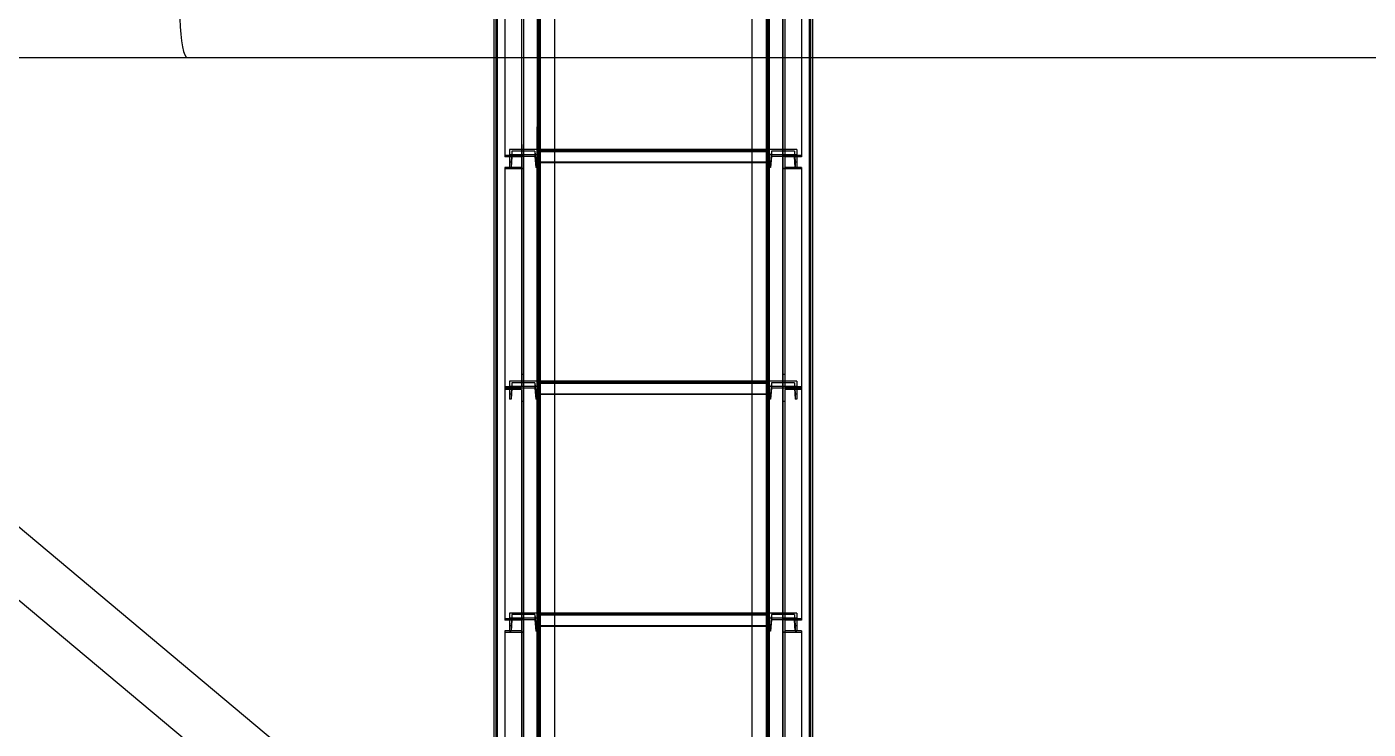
# Model space of a CAD drawing. Header units: millimetres. Extents: x 150209.93 to 150215.05, y 136675.65 to 136679.93.
# Drawn here: x 150211.0052 to 150211.1209, y 136677.7148 to 136677.7754 of the extents above; entities that cross this region are included whole.
import ezdxf

# ---------------------------------------------------------------- set-up
doc = ezdxf.new("R2010")
doc.units = ezdxf.units.MM
doc.header["$LTSCALE"] = 0.25
for name, pattern in [('CENTER', [50.8, 31.75, -6.35, 6.35, -6.35]), ('XKITLINE00', [0]), ('XKITLINE02', [4, 2, -2]), ('XKITLINE03', [6, 3, -1, 1, -1])]:
    doc.linetypes.add(name, pattern=pattern)

# ---------------------------------------------------------------- blocks, each defined once
blk = doc.blocks.new('çatıı')
at = {"color": 1, "linetype": 'XKITLINE03'}
for p, q in [((10599, 9172.74), (10599, 10826.21)), ((10710.99, 9172.74), (10711, 10826.21)), ((10605, 9180.27), (10605, 10820.27)), ((10705, 10820.27), (10705, 9180.27)), ((10599.01, 10767.39), (10599.01, 10667.88)), ((10710.99, 10667.88), (10710.99, 10767.39)), ((10605.02, 10670.4), (10605.02, 10668.13)), ((10605.02, 10670.16), (10705, 10670.16)), ((10705, 10668.13), (10705, 10670.4)), ((10599.01, 10662.07), (10599.01, 10567.43)), ((10710.99, 10567.43), (10710.99, 10662.07)), ((10599.01, 10567.43), (10599.01, 10467.92)), ((10605.02, 10570.42), (10605.02, 10568.15)), ((10605.02, 10570.18), (10705, 10570.18)), ((10705, 10568.15), (10705, 10570.42)), ((10710.99, 10467.92), (10710.99, 10567.43)), ((10605.02, 10470.44), (10605.02, 10468.17)), ((10605.02, 10470.2), (10705, 10470.2)), ((10705, 10468.17), (10705, 10470.44)), ((10599.01, 10462.11), (10599.01, 10367.47)), ((10710.99, 10367.47), (10710.99, 10462.11))]:
    blk.add_line(p, q, dxfattribs=at)
at = {"color": 116, "linetype": 'XKITLINE02', "true_color": 0x136734}
for p, q in [((10586.3, 10820.27), (10586.3, 9201.84)), ((10587.15, 10820.27), (10587.15, 9176.54)), ((10587.68, 10820.27), (10587.68, 9176.28)), ((10604.92, 10820.27), (10604.92, 9176.28)), ((10605, 10820.27), (10605, 9179.87)), ((10605.45, 10820.27), (10605.45, 9176.54)), ((10605.85, 10820.25), (10605.85, 9179.9)), ((10697.5, 10819.89), (10697.5, 9180.26)), ((10703.7, 10820.27), (10703.69, 9240.34)), ((10704.55, 10820.27), (10704.54, 9176.54)), ((10705.08, 10820.27), (10705.07, 9176.28)), ((10722.31, 10820.27), (10722.31, 9176.28)), ((10722.85, 10820.27), (10722.84, 9176.54)), ((10606.3, 10786.32), (10606.3, 10709.97)), ((10612.5, 10782.48), (10612.5, 9180.26)), ((10612.5, 10782.48), (10612.5, 10709.97)), ((10723.69, 10772.62), (10723.69, 10709.97)), ((10710.99, 10767.39), (10710.99, 10662.19)), ((10711.79, 10766.82), (10711.79, 10662.19)), ((10718.99, 10767.39), (10718.99, 10667.31)), ((10703.69, 10760.25), (10703.69, 10709.97)), ((10697.5, 10756.41), (10697.5, 10709.97)), ((10586.3, 10750.57), (10586.3, 10709.97)), ((10591.01, 10749.1), (10591.01, 10667.31)), ((10598.21, 10749.1), (10598.21, 10662.19)), ((10599.01, 10749.1), (10599.01, 10662.19)), ((10704.15, 10749.1), (10704.15, 9179.9)), ((10705, 10749.1), (10705, 9179.87)), ((10599.01, 10667.88), (10591.01, 10667.88)), ((10598.21, 10667.31), (10591.01, 10667.31)), ((10593.02, 10670.4), (10593.02, 10664.91)), ((10605.02, 10670.4), (10593.02, 10670.4)), ((10593.02, 10670.4), (10593.02, 10668.13)), ((10593.02, 10668.13), (10593.02, 10662.63)), ((10605.02, 10668.13), (10593.02, 10668.13)), ((10593.7, 10664.91), (10593.02, 10664.91)), ((10593.02, 10664.91), (10593.02, 10662.63)), ((10594.08, 10669.7), (10593.7, 10664.91)), ((10594.08, 10667.43), (10593.7, 10662.63)), ((10593.7, 10664.91), (10593.7, 10662.63)), ((10603.95, 10669.7), (10594.08, 10669.7)), ((10594.08, 10669.7), (10594.08, 10667.43)), ((10603.95, 10667.43), (10594.08, 10667.43)), ((10599.01, 10668), (10598.21, 10668)), ((10598.21, 10668), (10598.21, 10662.66)), ((10598.21, 10668), (10598.21, 10568.03)), ((10599.01, 10668), (10599.01, 10662.07)), ((10599.01, 10668), (10599.01, 10567.43)), ((10603.95, 10669.7), (10604.34, 10664.91)), ((10603.95, 10669.7), (10603.95, 10667.43)), ((10603.95, 10667.43), (10604.34, 10662.63)), ((10605.02, 10664.91), (10604.34, 10664.91)), ((10604.34, 10664.91), (10604.34, 10662.63)), ((10605.02, 10670.4), (10605.02, 10664.91)), ((10605.02, 10670.4), (10605.02, 10668.13)), ((10605.02, 10670.4), (10605.02, 10664.66)), ((10612.5, 10670.4), (10605.02, 10670.4)), ((10612.5, 10670.16), (10605.02, 10670.16)), ((10705, 10669.68), (10605.02, 10669.68)), ((10705, 10669.48), (10605.02, 10669.48)), ((10605.02, 10668.13), (10605.02, 10662.63)), ((10605.02, 10664.91), (10605.02, 10662.63)), ((10705, 10664.91), (10605.02, 10664.91)), ((10705, 10664.89), (10605.02, 10664.89)), ((10705, 10664.68), (10605.02, 10664.68)), ((10612.5, 10664.66), (10605.02, 10664.66)), ((10705, 10670.4), (10697.5, 10670.4)), ((10705, 10670.16), (10697.5, 10670.16)), ((10705, 10664.66), (10697.5, 10664.66)), ((10705, 10670.4), (10705, 10664.66)), ((10705, 10670.4), (10705, 10668.13)), ((10705, 10670.4), (10705, 10664.91)), ((10717, 10670.4), (10705, 10670.4)), ((10705, 10668.13), (10705, 10662.63)), ((10717, 10668.13), (10705, 10668.13)), ((10705, 10664.91), (10705, 10662.63)), ((10705.68, 10664.91), (10705, 10664.91)), ((10706.06, 10669.7), (10705.68, 10664.91)), ((10706.06, 10667.43), (10705.68, 10662.63)), ((10705.68, 10664.91), (10705.68, 10662.63)), ((10706.06, 10669.7), (10706.06, 10667.43)), ((10715.93, 10669.7), (10706.06, 10669.7)), ((10715.93, 10667.43), (10706.06, 10667.43)), ((10710.99, 10668), (10710.99, 10568.15)), ((10711.79, 10668), (10710.99, 10668)), ((10718.99, 10667.88), (10710.99, 10667.88)), ((10711.79, 10668), (10711.79, 10568.03)), ((10718.99, 10667.31), (10711.79, 10667.31)), ((10715.93, 10669.7), (10715.93, 10667.43)), ((10715.93, 10669.7), (10716.32, 10664.91)), ((10716.32, 10662.63), (10715.93, 10667.43)), ((10716.32, 10664.91), (10716.32, 10662.63)), ((10717, 10664.91), (10716.32, 10664.91)), ((10717, 10670.4), (10717, 10668.13)), ((10717, 10670.4), (10717, 10664.91)), ((10717, 10668.13), (10717, 10662.63)), ((10717, 10664.91), (10717, 10662.63)), ((10598.21, 10662.66), (10591.01, 10662.66)), ((10591.01, 10662.66), (10591.01, 10662.07)), ((10591.01, 10662.66), (10591.01, 10567.43)), ((10599.01, 10662.07), (10591.01, 10662.07)), ((10593.7, 10662.63), (10593.02, 10662.63)), ((10599.01, 10662.19), (10598.21, 10662.19)), ((10605.02, 10662.63), (10604.34, 10662.63)), ((10705.68, 10662.63), (10705, 10662.63)), ((10711.79, 10662.19), (10710.99, 10662.19)), ((10718.99, 10662.07), (10710.99, 10662.07)), ((10718.99, 10662.66), (10711.79, 10662.66)), ((10717, 10662.63), (10716.32, 10662.63)), ((10718.99, 10662.66), (10718.99, 10567.43)), ((10599.01, 10573.37), (10598.21, 10573.37)), ((10710.99, 10573.37), (10710.99, 10567.43)), ((10711.79, 10573.37), (10710.99, 10573.37)), ((10711.79, 10573.37), (10711.79, 10568.03)), ((10598.21, 10568.03), (10591.01, 10568.03)), ((10599.01, 10567.43), (10591.01, 10567.43)), ((10591.01, 10567.43), (10591.01, 10566.86)), ((10599.01, 10567.43), (10591.01, 10567.43)), ((10591.01, 10567.43), (10591.01, 10467.35)), ((10598.21, 10566.86), (10591.01, 10566.86)), ((10593.02, 10570.42), (10593.02, 10564.93)), ((10605.02, 10570.42), (10593.02, 10570.42)), ((10593.02, 10570.42), (10593.02, 10568.15)), ((10593.02, 10568.15), (10593.02, 10562.65)), ((10605.02, 10568.15), (10593.02, 10568.15)), ((10594.08, 10569.72), (10593.7, 10564.93)), ((10594.08, 10567.45), (10593.7, 10562.65)), ((10603.95, 10569.72), (10594.08, 10569.72)), ((10594.08, 10569.72), (10594.08, 10567.45)), ((10603.95, 10567.45), (10594.08, 10567.45)), ((10598.21, 10566.86), (10598.21, 10561.74)), ((10598.21, 10566.86), (10598.21, 10462.23)), ((10599.01, 10567.43), (10599.01, 10561.74)), ((10599.01, 10567.43), (10599.01, 10462.23)), ((10603.95, 10569.72), (10604.34, 10564.93)), ((10603.95, 10569.72), (10603.95, 10567.45)), ((10603.95, 10567.45), (10604.34, 10562.65)), ((10605.02, 10570.42), (10605.02, 10564.93)), ((10605.02, 10570.42), (10605.02, 10568.15)), ((10605.02, 10570.42), (10605.02, 10564.68)), ((10612.5, 10570.42), (10605.02, 10570.42)), ((10612.5, 10570.18), (10605.02, 10570.18)), ((10705, 10569.7), (10605.02, 10569.7)), ((10705, 10569.5), (10605.02, 10569.5)), ((10605.02, 10568.15), (10605.02, 10562.65)), ((10705, 10570.42), (10697.5, 10570.42)), ((10705, 10570.18), (10697.5, 10570.18)), ((10705, 10570.42), (10705, 10564.68)), ((10705, 10570.42), (10705, 10568.15)), ((10705, 10570.42), (10705, 10564.93)), ((10717, 10570.42), (10705, 10570.42)), ((10705, 10568.15), (10705, 10562.65)), ((10717, 10568.15), (10705, 10568.15)), ((10706.06, 10569.72), (10705.68, 10564.93)), ((10706.06, 10567.45), (10705.68, 10562.65)), ((10706.06, 10569.72), (10706.06, 10567.45)), ((10715.93, 10569.72), (10706.06, 10569.72)), ((10715.93, 10567.45), (10706.06, 10567.45)), ((10710.99, 10567.43), (10710.99, 10462.23)), ((10718.99, 10567.43), (10710.99, 10567.43)), ((10718.99, 10567.43), (10710.99, 10567.43)), ((10718.99, 10568.03), (10711.79, 10568.03)), ((10711.79, 10566.86), (10711.79, 10462.23)), ((10718.99, 10566.86), (10711.79, 10566.86)), ((10715.93, 10569.72), (10715.93, 10567.45)), ((10715.93, 10569.72), (10716.32, 10564.93)), ((10715.93, 10567.45), (10716.32, 10562.65)), ((10717, 10570.42), (10717, 10568.15)), ((10717, 10570.42), (10717, 10564.93)), ((10717, 10568.15), (10717, 10562.65)), ((10718.99, 10568.03), (10718.99, 10567.43)), ((10718.99, 10567.43), (10718.99, 10467.35)), ((10593.7, 10564.93), (10593.02, 10564.93)), ((10593.02, 10564.93), (10593.02, 10562.65)), ((10593.7, 10562.65), (10593.02, 10562.65)), ((10593.7, 10564.93), (10593.7, 10562.65)), ((10599.01, 10561.74), (10598.21, 10561.74)), ((10605.02, 10564.93), (10604.34, 10564.93)), ((10604.34, 10564.93), (10604.34, 10562.65)), ((10605.02, 10562.65), (10604.34, 10562.65)), ((10605.02, 10564.93), (10605.02, 10562.65)), ((10705, 10564.93), (10605.02, 10564.93)), ((10705, 10564.91), (10605.02, 10564.91)), ((10705, 10564.7), (10605.02, 10564.7)), ((10612.5, 10564.68), (10605.02, 10564.68)), ((10705, 10564.68), (10697.5, 10564.68)), ((10705, 10564.93), (10705, 10562.65)), ((10705.68, 10564.93), (10705, 10564.93)), ((10705.68, 10562.65), (10705, 10562.65)), ((10705.68, 10564.93), (10705.68, 10562.65)), ((10711.79, 10561.74), (10710.99, 10561.74)), ((10716.32, 10564.93), (10716.32, 10562.65)), ((10717, 10564.93), (10716.32, 10564.93)), ((10717, 10562.65), (10716.32, 10562.65)), ((10717, 10564.93), (10717, 10562.65)), ((10599.01, 10467.92), (10591.01, 10467.92)), ((10593.02, 10470.44), (10593.02, 10464.95)), ((10605.02, 10470.44), (10593.02, 10470.44)), ((10593.02, 10470.44), (10593.02, 10468.17)), ((10593.02, 10468.17), (10593.02, 10462.67)), ((10605.02, 10468.17), (10593.02, 10468.17)), ((10594.08, 10469.75), (10593.7, 10464.95)), ((10603.95, 10469.75), (10594.08, 10469.75)), ((10594.08, 10469.75), (10594.08, 10467.47)), ((10599.01, 10468.04), (10598.21, 10468.04)), ((10598.21, 10468.04), (10598.21, 10462.7)), ((10598.21, 10468.04), (10598.21, 10368.07)), ((10599.01, 10468.04), (10599.01, 10462.11)), ((10599.01, 10468.04), (10599.01, 10367.47)), ((10603.95, 10469.75), (10604.34, 10464.95)), ((10603.95, 10469.75), (10603.95, 10467.47)), ((10605.02, 10470.44), (10605.02, 10464.95)), ((10605.02, 10470.44), (10605.02, 10468.17)), ((10605.02, 10470.44), (10605.02, 10464.7)), ((10612.5, 10470.44), (10605.02, 10470.44)), ((10612.5, 10470.2), (10605.02, 10470.2)), ((10705, 10469.72), (10605.02, 10469.72)), ((10705, 10469.52), (10605.02, 10469.52)), ((10605.02, 10468.17), (10605.02, 10462.67)), ((10705, 10470.44), (10697.5, 10470.44)), ((10705, 10470.2), (10697.5, 10470.2)), ((10705, 10470.44), (10705, 10468.17)), ((10705, 10470.44), (10705, 10464.95)), ((10717, 10470.44), (10705, 10470.44)), ((10705, 10470.44), (10705, 10464.7)), ((10705, 10468.17), (10705, 10462.67)), ((10717, 10468.17), (10705, 10468.17)), ((10706.06, 10469.75), (10705.68, 10464.95)), ((10706.06, 10469.75), (10706.06, 10467.47)), ((10715.93, 10469.75), (10706.06, 10469.75)), ((10710.99, 10468.04), (10710.99, 10368.19)), ((10711.79, 10468.04), (10710.99, 10468.04)), ((10710.99, 10467.92), (10710.99, 10462.23)), ((10718.99, 10467.92), (10710.99, 10467.92)), ((10711.79, 10468.04), (10711.79, 10368.07)), ((10715.93, 10469.75), (10715.93, 10467.47)), ((10715.93, 10469.75), (10716.32, 10464.95)), ((10717, 10470.44), (10717, 10468.17)), ((10717, 10470.44), (10717, 10464.95)), ((10717, 10468.17), (10717, 10462.67)), ((10718.99, 10467.92), (10718.99, 10467.35)), ((10598.21, 10467.35), (10591.01, 10467.35)), ((10598.21, 10462.7), (10591.01, 10462.7)), ((10591.01, 10462.7), (10591.01, 10462.11)), ((10591.01, 10462.7), (10591.01, 10367.47)), ((10593.7, 10464.95), (10593.02, 10464.95)), ((10593.02, 10464.95), (10593.02, 10462.67)), ((10593.7, 10462.67), (10593.02, 10462.67)), ((10594.08, 10467.47), (10593.7, 10462.67)), ((10593.7, 10464.95), (10593.7, 10462.67)), ((10603.95, 10467.47), (10594.08, 10467.47)), ((10599.01, 10462.23), (10598.21, 10462.23)), ((10603.95, 10467.47), (10604.34, 10462.67)), ((10605.02, 10464.95), (10604.34, 10464.95)), ((10604.34, 10464.95), (10604.34, 10462.67)), ((10605.02, 10462.67), (10604.34, 10462.67)), ((10605.02, 10464.95), (10605.02, 10462.67)), ((10705, 10464.95), (10605.02, 10464.95)), ((10705, 10464.93), (10605.02, 10464.93)), ((10705, 10464.72), (10605.02, 10464.72)), ((10612.5, 10464.7), (10605.02, 10464.7)), ((10705, 10464.7), (10697.5, 10464.7)), ((10705, 10464.95), (10705, 10462.67)), ((10705.68, 10464.95), (10705, 10464.95)), ((10705.68, 10462.67), (10705, 10462.67)), ((10706.06, 10467.47), (10705.68, 10462.67)), ((10705.68, 10464.95), (10705.68, 10462.67)), ((10715.93, 10467.47), (10706.06, 10467.47)), ((10711.79, 10462.23), (10710.99, 10462.23)), ((10711.79, 10467.35), (10711.79, 10462.23)), ((10718.99, 10467.35), (10711.79, 10467.35)), ((10718.99, 10462.7), (10711.79, 10462.7)), ((10716.32, 10462.67), (10715.93, 10467.47)), ((10716.32, 10464.95), (10716.32, 10462.67)), ((10717, 10464.95), (10716.32, 10464.95)), ((10717, 10462.67), (10716.32, 10462.67)), ((10717, 10464.95), (10717, 10462.67)), ((10718.99, 10462.7), (10718.99, 10367.47)), ((10599.01, 10462.11), (10591.01, 10462.11)), ((10718.99, 10462.11), (10710.99, 10462.11))]:
    blk.add_line(p, q, dxfattribs=at)
at = {"color": 8, "linetype": 'CENTER'}
blk.add_line((10930.63, 10031.73), (10096.38, 10730.27), dxfattribs=at)
at = {"color": 8, "linetype": 'XKITLINE00'}
for p, q in [((10450.81, 10726.75), (10450.96, 10723.33)), ((10450.96, 10723.33), (10451.21, 10720.12)), ((10451.21, 10720.12), (10451.54, 10717.23)), ((10451.54, 10717.23), (10451.95, 10714.72)), ((10451.95, 10714.72), (10452.43, 10712.69)), ((10451.95, 10714.72), (10452.43, 10712.69)), ((10452.43, 10712.69), (10452.96, 10711.2)), ((10452.43, 10712.69), (10452.96, 10711.2)), ((10452.96, 10711.2), (10453.52, 10710.28)), ((10452.96, 10711.2), (10453.52, 10710.28)), ((10454.1, 10709.97), (10138.8, 10709.97)), ((10908.11, 10066.4), (10139.52, 10709.97)), ((10454.1, 10709.97), (10453.52, 10710.28)), ((10454.1, 10709.97), (10453.52, 10710.28)), ((11688.53, 10709.97), (10454.1, 10709.97)), ((10907.08, 10035.62), (10107.67, 10705))]:
    blk.add_line(p, q, dxfattribs=at)
at = {"color": 7, "linetype": 'XKITLINE00'}
for p, q in [((10586.3, 10709.97), (10586.3, 10335.85)), ((10606.3, 10709.97), (10606.3, 10319.1)), ((10612.5, 10709.97), (10612.5, 10313.91)), ((10697.5, 10709.97), (10697.5, 10242.74)), ((10703.69, 10709.97), (10703.69, 10237.55)), ((10723.69, 10709.97), (10723.69, 10220.8)), ((10697.5, 10670.4), (10612.5, 10670.4)), ((10697.5, 10670.16), (10612.5, 10670.16)), ((10697.5, 10664.66), (10612.5, 10664.66)), ((10697.5, 10570.42), (10612.5, 10570.42)), ((10697.5, 10570.18), (10612.5, 10570.18)), ((10697.5, 10564.68), (10612.5, 10564.68)), ((10697.5, 10470.44), (10612.5, 10470.44)), ((10697.5, 10470.2), (10612.5, 10470.2)), ((10697.5, 10464.7), (10612.5, 10464.7))]:
    blk.add_line(p, q, dxfattribs=at)
at = {"color": 1, "linetype": 'XKITLINE00'}
for centre in [(10605.02, 10670.4), (10705, 10670.4), (10599.01, 10667.88), (10605.02, 10670.16), (10605.02, 10668.13), (10705, 10670.16), (10705, 10668.13), (10710.99, 10667.88), (10599.01, 10662.07), (10710.99, 10662.07), (10599.01, 10567.43), (10599.01, 10567.43), (10605.02, 10570.42), (10605.02, 10570.18), (10605.02, 10568.15), (10705, 10570.42), (10705, 10570.18), (10705, 10568.15), (10710.99, 10567.43), (10710.99, 10567.43), (10599.01, 10467.92), (10605.02, 10470.44), (10605.02, 10470.2), (10605.02, 10468.17), (10705, 10470.44), (10705, 10470.2), (10705, 10468.17), (10710.99, 10467.92), (10599.01, 10462.11), (10710.99, 10462.11)]:
    blk.add_circle(centre, 0.05, dxfattribs=at)

msp = doc.modelspace()

# ---------------------------------------------------------------- block references
at = {"xscale": 0.0002000170049888334, "yscale": 0.0002000170049888334, "zscale": 0.0002000170049888334}
msp.add_blockref('çatıı', (150208.92807, 136675.63059), dxfattribs=at)

doc.saveas('drawing.dxf')
